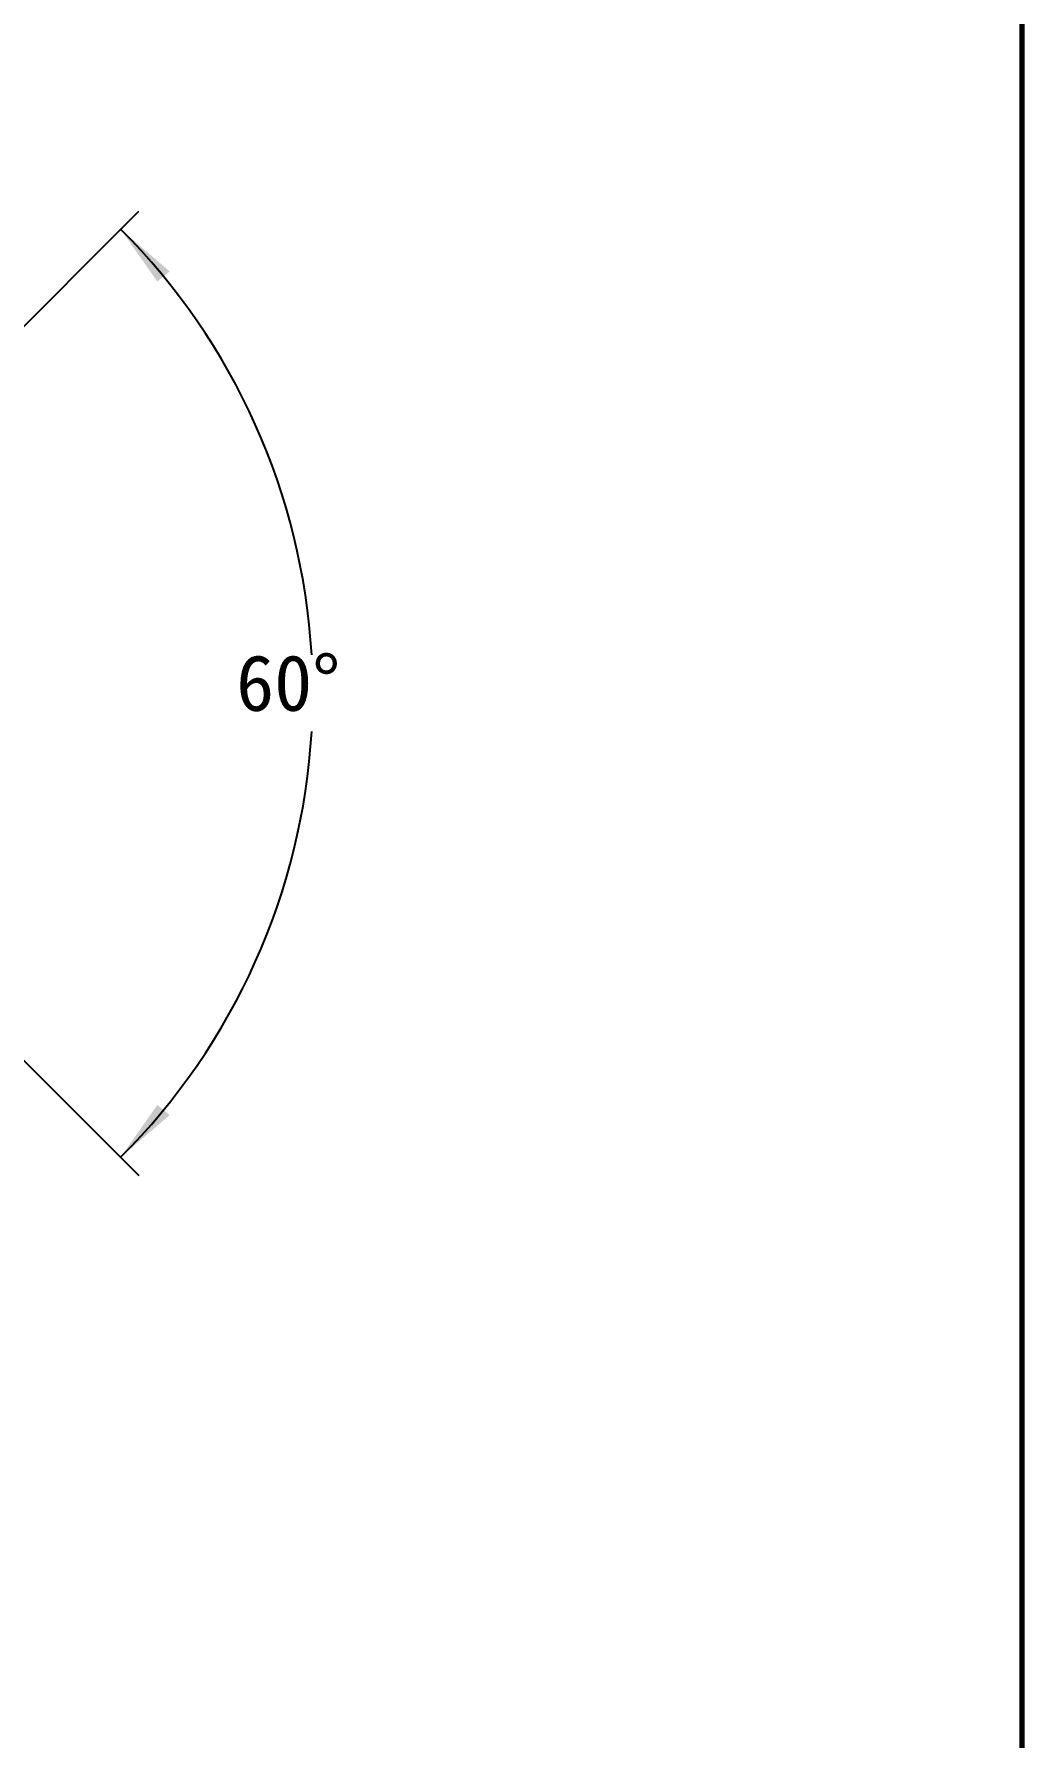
# Model space of a CAD drawing. Header units: millimetres. Extents: x -23892 to 57527, y -540 to 34444.
# Drawn here: x 21953 to 23792, y 27390 to 30561 of the extents above; entities that cross this region are included whole.
import ezdxf

# ---------------------------------------------------------------- set-up
doc = ezdxf.new("R2010")
doc.units = ezdxf.units.MM
doc.layers.add('CAXA0', color=7, linetype='Continuous', lineweight=70)
doc.layers.add('CAXA4', color=3, linetype='Continuous', lineweight=25)
doc.styles.get("Standard").update_dxf_attribs({"font": ''})
doc.styles.get('Standard').set_extended_font_data('FangSong')

msp = doc.modelspace()

# ---------------------------------------------------------------- hatches: boundary and pattern name
at = {"layer": 'CAXA4', "linetype": 'Continuous', "lineweight": 25}
for points in [[(22114.5035, 30197.8267), (22205.8969, 30119.1769), (22182.9179, 30100.2895)], [(22114.5035, 28470.6284), (22205.8969, 28549.2781), (22182.9179, 28568.1656)]]:
    msp.add_hatch(color=3, dxfattribs=at).paths.add_polyline_path(points, flags=0)

# ---------------------------------------------------------------- linework, layer by layer
at = {"layer": 'CAXA0', "linetype": 'Continuous', "lineweight": 70}
msp.add_line((23791.9295, 32417.7475), (23791.9295, -143.159), dxfattribs=at)
at = {"layer": 'CAXA4', "color": 3, "linetype": 'Continuous', "lineweight": 25}
for p, q in [((21607.8448, 29691.1681), (22148.1562, 30231.4794)), ((21766.4851, 28818.6468), (22148.1562, 28436.9757))]:
    msp.add_line(p, q, dxfattribs=at)
for start, end in [(3.3474625, 45), (315, 356.6525375)]:
    msp.add_arc((21250.9043, 29334.2275), 1221.3137, start, end, dxfattribs=at)

# ---------------------------------------------------------------- texts
at = {"layer": 'CAXA4', "color": 3, "lineweight": 25}
msp.add_text('60%%D', height=104.10765, dxfattribs=at).set_placement((22329.4864, 29301.4336))

doc.saveas('drawing.dxf')
